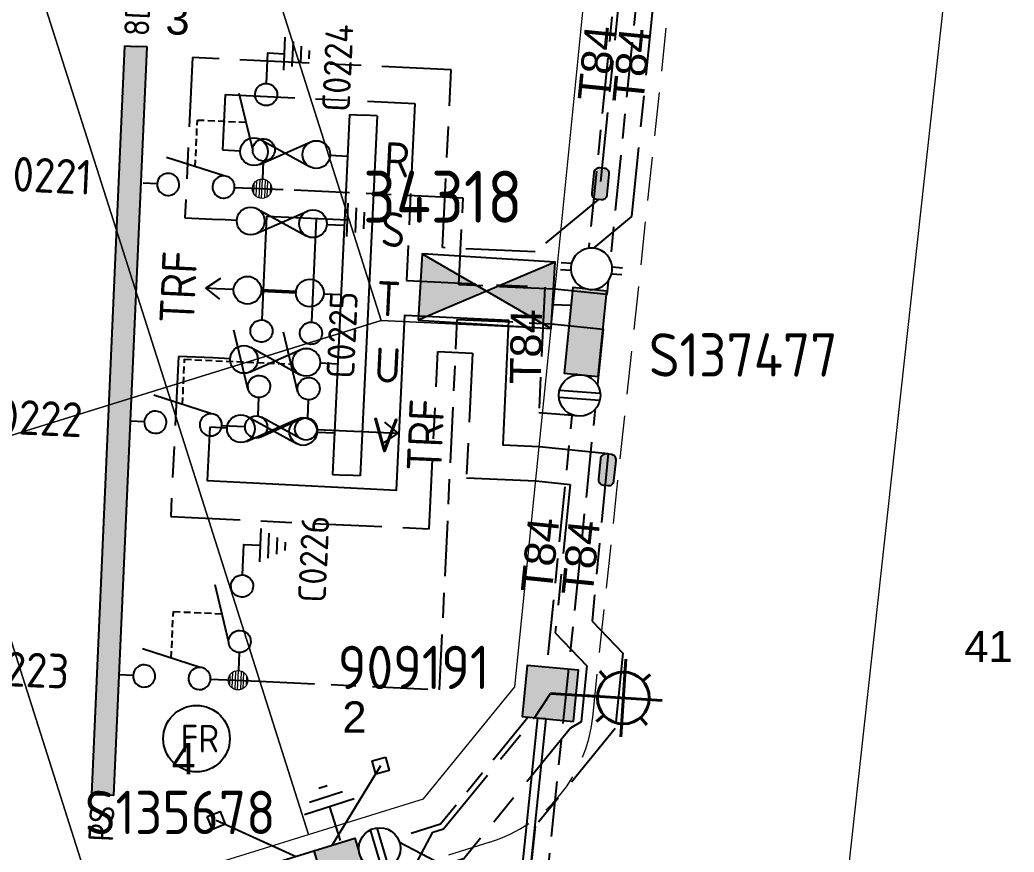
# Model space of a CAD drawing. Header units: metres. Extents: x 305887 to 307188, y 6269913 to 6270847.
# Drawn here: x 306534.3 to 306591.6, y 6270480.8 to 6270528.9 of the extents above; entities that cross this region are included whole.
import ezdxf
from ezdxf.enums import TextEntityAlignment as Align

# ---------------------------------------------------------------- set-up
doc = ezdxf.new("R2010")
doc.units = ezdxf.units.M
for name, pattern in [('A', [0]), ('Cable Exist UG', [8.2, 4, -1.2, 1.8, -1.2]), ('CENTERX2', [4, 2.5, -0.5, 0.5, -0.5]), ('DASHED', [0.75, 0.5, -0.25])]:
    doc.linetypes.add(name, pattern=pattern)
doc.layers.get('0').update_dxf_attribs({"color": 6})
doc.layers.add('Cadastre Land Parcels_SP_EXT', color=9, linetype='Continuous', lineweight=5)
for name, color, linetype in [('Equip_HV_EXT', 7, 'Continuous'), ('Equip_LV_EXT', 7, 'Continuous'), ('Equip_LV_NEW', 2, 'Continuous'), ('Equip_SP_SL_EXT', 7, 'Continuous'), ('Mains_HV_EXT', 7, 'Continuous'), ('Mains_LV_EXT', 7, 'Continuous'), ('Mains_LV_NEW_T84', 2, 'Continuous'), ('Mains_LV_SL_EXT', 7, 'Continuous'), ('Notes_SP_MISC', 7, 'Continuous'), ('Services_SP_EXT', 7, 'Continuous'), ('Sub_LV_EXT', 7, 'Continuous'), ('Sub_SP_EXT', 7, 'Continuous'), ('SupportsUG_SP_LV_EXT', 7, 'Continuous'), ('SupportsUG_SP_LV_NEW', 2, 'Continuous'), ('SupportsUG_SP_LV_SL_EXT', 7, 'Continuous'), ('UG_Details_SP_MISC', 7, 'Continuous')]:
    doc.layers.add(name, color=color, linetype=linetype)
doc.styles.add('ARIAL', font='arial.ttf', dxfattribs={"height": 2})
doc.styles.add('COLUMN_LABEL', font='arial.ttf')
doc.styles.add('iecARIAL', font='arial.ttf', dxfattribs={"height": 2})
doc.styles.add('iecISOCP', font='isocp.shx')
doc.styles.add('ieISOCP', font='isocp.shx')
doc.styles.add('IESYMBOL1', font='isocp.shx')
doc.styles.add('PILLAR_LABEL', font='arial.ttf')
doc.styles.add('POLE_LABEL', font='arial.ttf')
doc.styles.get("Standard").update_dxf_attribs({"font": 'arial.ttf'})
doc.styles.add('SWG_LABEL', font='arial.ttf')
doc.styles.add('SWITCH_LABEL', font='arial.ttf', dxfattribs={"height": 2.5})
doc.linetypes.add('Cable New UG', pattern='A,7,-0.25,["x",Standard,S=2,R=0,X=0.2,Y=-0.8],-2.1', length=9.35)

# ---------------------------------------------------------------- blocks, each defined once
blk = doc.blocks.new('COLUMN_EXT')
blk.add_hatch(color=256).paths.add_polyline_path([(-1.485, 1.485), (-1.485, -1.485), (1.485, -1.485), (1.485, 1.485)])
blk.add_lwpolyline([(-1.485, -1.485), (1.485, -1.485), (1.485, 1.485), (-1.485, 1.485)], close=True)
for tag, height, style, flags, p in [('ASSET_NUM', 2.5, 'COLUMN_LABEL', 8, (2, 2)), ('STRUCTURE_PLANT_NUMBER', 0.2, 'POLE_LABEL', 9, (1.813, 0.031)), ('STREET_CODE', 0.2, 'COLUMN_LABEL', 9, (1.813, -0.2))]:
    blk.add_attdef(tag, text='', height=height, dxfattribs=dict(style=style, flags=flags)).set_placement(p, align=Align.MIDDLE_LEFT)
at = {"flags": 9}
for tag, p in [('OWNED_BY', (1.813, -0.6)), ('COLUMN_TYPE', (1.813, -0.4)), ('STATE', (1.813, -0.8)), ('USAGE', (1.813, -1)), ('LEGEND', (1.813, -1.2)), ('STREETNAME', (1.813, -1.6)), ('SUBURB', (1.813, -1.8)), ('LOCATION', (1.813, -1.4)), ('NOTES', (1.813, -2))]:
    blk.add_attdef(tag, text='', height=0.2, dxfattribs=at).set_placement(p, align=Align.MIDDLE_LEFT)
at = {"flags": 1}
blk.add_attdef('Z', (1.813, -2.351), '', height=0.2, dxfattribs=at)
blk = doc.blocks.new('PILLAR_EXT')
blk.add_hatch(color=256).paths.add_polyline_path([(-2.475, 0.99), (-2.475, -0.99), (2.475, -0.99), (2.475, 0.99)])
blk.add_lwpolyline([(-2.475, -0.99), (2.475, -0.99), (2.475, 0.99), (-2.475, 0.99)], close=True)
at = {"style": 'iecARIAL', "flags": 8}
blk.add_attdef('ASSET_NUM', (1.5, 3.5), '', height=2.5, dxfattribs=at)
for tag, p, flags in [('OWNED_BY', (0, -0.2), 9), ('STATE', (0, -0.4), 9), ('SUPPORT_TYPE', (0, -0.6), 9), ('USAGE', (0, -0.8), 9), ('LEGEND', (0, -1), 9), ('LOCATION', (0, -1.2), 9), ('STREETNAME', (0, -1.8), 9), ('NOTES', (0, -1.4), 9), ('PARENT', (0, -1.6), 9), ('SUBURB', (0, -2), 1)]:
    blk.add_attdef(tag, p, '', height=0.2, dxfattribs=dict(flags=flags))
blk = doc.blocks.new('SL_LANTERN_EXT')
at = {"lineweight": 40}
for p, q in [((0, 1.968), (0, 6.468)), ((-1.459, 5.676), (-1.061, 5.278)), ((1.458, 5.676), (1.06, 5.278)), ((-2.25, 4.218), (2.25, 4.218)), ((-1.459, 2.759), (-1.061, 3.157)), ((1.458, 2.759), (1.06, 3.157)), ((0, 0), (0, 2.721))]:
    blk.add_line(p, q, dxfattribs=at)
blk.add_circle((0, 4.218), 1.5, dxfattribs=at)
at = {"style": 'iecARIAL', "flags": 8}
blk.add_attdef('ASSET_NUM', (1.5, 1.5), '', height=2.5, dxfattribs=at)
for tag, p, height, flags in [('CONSTRUCTED_VOLTAGE', (0.981, -0.653), 0.2, 9), ('CONTROL_TYPE', (0.981, -0.853), 0.2, 9), ('LANTERN_PURPOSE', (0.981, -1.053), 0.2, 9), ('LANTERN_TYPE', (0.981, -1.253), 0.2, 9), ('LNUMBER', (2.181, -3.253), 2.5, 8), ('OPERATING_VOLTAGE', (0.981, -1.653), 0.2, 9), ('ORIENTATION', (0.981, -1.853), 0.2, 9), ('NO_PHASES', (0.981, -1.453), 0.2, 9), ('OWNED_BY', (0.981, -2.053), 0.2, 9), ('STATE', (0.981, -2.253), 0.2, 9), ('USAGE', (0.981, -2.453), 0.2, 9), ('CEXIST', (0.981, -2.653), 0.2, 9), ('CNEW', (0.981, -2.853), 0.2, 9), ('CNUMBER', (0.981, -3.053), 0.2, 9), ('CREMOVE', (0.981, -3.253), 0.2, 9), ('CREPLACE', (0.981, -3.453), 0.2, 9), ('LKINGHEIGHT', (0.981, -3.653), 0.2, 9), ('LBRACKET', (0.981, -3.853), 0.2, 9), ('LBRACKETVOCAB', (0.981, -4.053), 0.2, 9), ('LCATEGORY', (0.981, -4.253), 0.2, 9), ('LCHARGE1', (0.981, -4.453), 0.2, 9), ('LCHARGE1PERCENT', (0.981, -4.653), 0.2, 9), ('LCHARGE2', (0.981, -4.853), 0.2, 9), ('LCHARGE2PERCENT', (0.981, -5.053), 0.2, 9), ('LCHARGE3', (0.981, -5.253), 0.2, 9), ('LCHARGE3PERCENT', (0.981, -5.453), 0.2, 9), ('LEXIST', (0.981, -5.653), 0.2, 9), ('LLAMP', (0.981, -5.853), 0.2, 9), ('LLAMPVOCAB', (0.981, -6.053), 0.2, 9), ('LMAST', (0.981, -6.253), 0.2, 9), ('LMASTVOCAB', (0.981, -6.453), 0.2, 9), ('LNEW', (0.981, -6.653), 0.2, 9), ('LANTNUMBER', (0.981, -6.853), 0.2, 9), ('LOUTREACH', (0.981, -7.253), 0.2, 9), ('LOUTREACHVOCAB', (0.981, -7.453), 0.2, 9), ('LRATECODE', (0.981, -7.653), 0.2, 9), ('LREMOVE', (0.981, -7.853), 0.2, 9), ('LREPLACE', (0.981, -8.053), 0.2, 9), ('LTYPE', (0.981, -8.253), 0.2, 9), ('LTYPEVOCAB', (0.981, -8.453), 0.2, 9), ('LEGEND', (0.981, -8.653), 0.2, 9), ('STREETNAME', (0.981, -9.253), 0.2, 9), ('LOCATION', (0.981, -8.853), 0.2, 9), ('NOTES', (0.981, -9.053), 0.2, 9), ('SUBURB', (0.981, -9.453), 0.2, 1)]:
    blk.add_attdef(tag, p, '', height=height, dxfattribs=dict(flags=flags))
blk = doc.blocks.new('CCP_EXT')
at = {"flags": 9}
for tag, p in [('OWNED_BY', (0, -1)), ('USAGE', (0, -1.2)), ('STATE', (0, -1.8)), ('LEGEND', (0, -1.4)), ('LIFE_SUPPORT', (0, -1.6)), ('NOTES', (0, -2))]:
    blk.add_attdef(tag, text='', height=0.2, dxfattribs=at).set_placement(p, align=Align.MIDDLE_LEFT)
blk.add_wipeout([(0, 0.566), (0.566, 0), (0, -0.566), (-0.566, 0)])
blk.add_lwpolyline([(-0.566, 0), (0, 0.566), (0.566, 0), (0, -0.566), (-0.566, 0)])
at = {"flags": 1}
blk.add_attdef('Z', (0, 0), '', height=0.2, dxfattribs=at)
at = {"flags": 9}
for tag, p in [('CCP_TYPE', (0, 0)), ('OPERATING_VOLTAGE', (0, -0.6)), ('CONSTRUCTED_VOLTAGE', (0, -0.2)), ('NO_PHASES', (0, -0.4)), ('ORIENTATION', (0, -0.8))]:
    blk.add_attdef(tag, text='', height=0.2, dxfattribs=at).set_placement(p, align=Align.MIDDLE_LEFT)
blk = doc.blocks.new('SUB_PADMOUNT_EXT')
for points in [[(0, 0), (-3.84, 1.92), (-3.84, -1.92)], [(0, 0), (3.84, 1.92), (3.84, -1.92)]]:
    blk.add_hatch(color=256).paths.add_polyline_path(points)
for p, q in [((3.84, 1.92), (-3.84, -1.92)), ((-3.84, 1.92), (3.84, -1.92))]:
    blk.add_line(p, q)
blk.add_lwpolyline([(-3.84, -1.92), (3.84, -1.92), (3.84, 1.92), (-3.84, 1.92)], close=True)
for tag, height, flags, p in [('ASSET_NUM', 2.5, 8, (2, 2)), ('STREET_CODE', 0.2, 9, (1.5, 0)), ('OPERATING_VOLTAGE', 0.2, 9, (1.5, -0.6)), ('CONSTRUCTED_VOLTAGE', 0.2, 9, (1.5, -0.2)), ('NO_PHASES', 0.2, 9, (1.5, -0.4)), ('ORIENTATION', 0.2, 9, (1.5, -0.8)), ('OWNED_BY', 0.2, 9, (1.5, -1)), ('OPERATED_BY', 0.2, 9, (1.5, -1.2)), ('SECONDARY_VOLTAGE', 0.2, 9, (1.5, -1.6)), ('STATE', 0.2, 9, (1.5, -1.8)), ('MAINTAINED_BY', 0.2, 9, (1.5, -1.4)), ('SUBSTATION_TYPE', 0.2, 9, (1.5, -2.2)), ('PARENT', 0.2, 9, (1.5, -2)), ('USAGE', 0.2, 9, (1.5, -2.4)), ('LEGEND', 0.2, 9, (1.5, -2.6)), ('LOCATION', 0.2, 9, (1.5, -2.8)), ('STREETNAME', 0.2, 9, (1.5, -3)), ('SUBURB', 0.2, 9, (1.5, -3.2)), ('NOTES', 0.2, 9, (1.5, -3.4)), ('Z', 0.2, 1, (1.5, -3.6))]:
    blk.add_attdef(tag, text='', height=height, dxfattribs=dict(flags=flags)).set_placement(p, align=Align.MIDDLE_LEFT)
blk = doc.blocks.new('SPILLAR_REPLACE_NEW')
for tag, flags, p in [('OWNED_BY', 9, (1.5, -1.6)), ('OPERATED_BY', 9, (1.5, -1.8)), ('NOTES', 9, (1.5, -1.4)), ('STATE', 9, (1.5, -2.2)), ('MAINTAINED_BY', 9, (1.5, -2)), ('TYPE', 9, (1.5, -2.4)), ('Z', 1, (1.5, -2.8)), ('LABEL_ALIGNMENT', 9, (1.5, -2.6))]:
    blk.add_attdef(tag, text='', height=0.2, dxfattribs=dict(flags=flags)).set_placement(p, align=Align.MIDDLE_LEFT)
blk.add_wipeout([(-2.475, 0.99), (2.475, 0.99), (2.475, -0.99), (-2.475, -0.99)])
blk.add_hatch(color=256).paths.add_polyline_path([(0, -0.99), (2.475, -0.99), (2.475, 0.99), (0, 0.99)])
blk.add_line((0, 0.99), (0, -0.99))
at = {"lineweight": -3}
blk.add_lwpolyline([(-2.475, 0.99), (2.475, 0.99), (2.475, -0.99), (-2.475, -0.99)], close=True, dxfattribs=at)
at = {"style": 'PILLAR_LABEL', "flags": 8}
blk.add_attdef('ASSET_NUM', text='', height=2.5, dxfattribs=at).set_placement((2, 2), align=Align.MIDDLE_LEFT)
at = {"flags": 9}
for tag, p in [('USAGE', (1.5, 0)), ('ORIENTATION', (1.5, -0.2)), ('LEGEND', (1.5, -0.4)), ('PARENT', (1.5, -0.6)), ('SUBURB', (1.5, -0.8)), ('STREETNAME', (1.5, -1)), ('LOCATION', (1.5, -1.2))]:
    blk.add_attdef(tag, text='', height=0.2, dxfattribs=at).set_placement(p, align=Align.MIDDLE_LEFT)
blk = doc.blocks.new('*U49')
for tag, flags, p in [('ACTUAL_STATUS', 9, (1.5, 0)), ('OPERATING_VOLTAGE', 9, (1.5, -0.6)), ('ORIENTATION', 9, (1.5, -0.8)), ('CONSTRUCTED_VOLTAGE', 9, (1.5, -0.2)), ('NO_PHASES', 9, (1.5, -0.4)), ('STATE', 9, (1.5, -1)), ('SWITCH_TYPE', 9, (1.5, -1.2)), ('USAGE', 9, (1.5, -1.4)), ('OWNED_BY', 9, (1.5, -1.8)), ('OPERATED_BY', 9, (1.5, -2)), ('NOTES', 9, (1.5, -1.6)), ('MAINTAINED_BY', 9, (1.5, -2.2)), ('TYPE', 9, (1.5, -2.6)), ('Z', 1, (1.5, -2.8)), ('NUMBER_OF_PHASES', 9, (1.5, -2.4))]:
    blk.add_attdef(tag, text='', height=0.2, dxfattribs=dict(flags=flags)).set_placement(p, align=Align.MIDDLE_LEFT)
blk.add_wipeout([(-1.056, 6.457), (-1.18, 6.316), (-1.286, 6.161), (-1.371, 5.994), (-1.435, 5.817), (-1.476, 5.634), (-1.493, 5.447), (-1.487, 5.26), (-1.458, 5.074), (-1.406, 4.894), (-1.331, 4.722), (-1.236, 4.561), (-1.121, 4.412), (-0.988, 4.28), (-0.84, 4.165), (-0.679, 4.069), (-0.506, 3.994), (-0.326, 3.942), (-0.141, 3.913), (0.047, 3.907), (0.233, 3.924), (0.416, 3.965), (0.593, 4.029), (0.76, 4.114), (0.915, 4.219), (1.056, 4.343), (1.18, 4.484), (1.286, 4.639), (1.371, 4.806), (1.435, 4.983), (1.476, 5.166), (1.493, 5.353), (1.487, 5.54), (1.458, 5.726), (1.406, 5.906), (1.331, 6.078), (1.236, 6.239), (1.121, 6.388), (0.988, 6.52), (0.84, 6.635), (0.679, 6.731), (0.506, 6.806), (0.326, 6.858), (0.141, 6.887), (-0.047, 6.893), (-0.233, 6.876), (-0.416, 6.835), (-0.593, 6.771), (-0.76, 6.686), (-0.915, 6.581)])
for p, q in [((-0.25, 3.921), (-0.25, 6.879)), ((0.25, 3.921), (0.25, 6.879))]:
    blk.add_line(p, q)
blk.add_circle((0, 5.4), 1.5)
blk = doc.blocks.new('LV_UG_DFUSE_CLOSED_EXT')
for points in [[(5.04, 0.726), (2.156, -0.717)], [(5.049, -0.707), (2.156, 0.717)], [(1, 0), (0, 0)], [(6.2, 0.013), (7.2, 0.013)]]:
    blk.add_lwpolyline(points)
for centre in [(1.8, 0), (5.4, 0.011)]:
    blk.add_circle(centre, 0.8)
at = {"flags": 9}
for tag, p in [('ACTUAL_STATUS', (0, 0)), ('OPERATING_VOLTAGE', (0, -0.6)), ('CONSTRUCTED_VOLTAGE', (0, -0.2)), ('NO_PHASES', (0, -0.4)), ('ORIENTATION', (0, -0.8)), ('STATE', (0, -1)), ('SWITCH_TYPE', (0, -1.2)), ('USAGE', (0, -1.4)), ('NOTES', (0, -1.6))]:
    blk.add_attdef(tag, text='', height=0.2, dxfattribs=at).set_placement(p, align=Align.MIDDLE_LEFT)
at = {"flags": 1}
blk.add_attdef('Z', (0, 0), '', height=0.2, dxfattribs=at)
blk = doc.blocks.new('TX_LINK_EXT')
h = blk.add_hatch(color=256)
edge = h.paths.add_edge_path()
edge.add_line((2.598, 0.05), (4.601, 0.05))
edge.add_arc((5.4, 0.011), 0.8, 177.23529, 184.40267)
edge.add_line((4.602, -0.05), (2.598, -0.05))
edge.add_arc((1.8, 0), 0.8, 356.41668, 363.58332)
for points in [[(1, 0), (0, 0)], [(2.598, 0.05), (4.601, 0.05)], [(6.2, 0.013), (7.2, 0.013)], [(2.598, -0.05), (4.602, -0.05)]]:
    blk.add_lwpolyline(points)
for centre in [(1.8, 0), (5.4, 0.011)]:
    blk.add_circle(centre, 0.8)
for centre, start, end in [((1.8, 0), 356.41668, 3.58332), ((5.4, 0.011), 177.23529, 184.40267)]:
    blk.add_arc(centre, 0.8, start, end)
at = {"layer": 'Sub_LV_EXT'}
blk.add_line((7.2, 0.013), (7.798, 0.013), dxfattribs=at)
blk.add_lwpolyline([(6.998, -0.587), (7.798, 0.013), (6.998, 0.613)], dxfattribs=at)
at = {"flags": 1}
blk.add_attdef('Z', (0, 0), '', height=0.2, dxfattribs=at)
at = {"layer": 'Sub_LV_EXT', "color": 7, "style": 'IESYMBOL1'}
blk.add_text('TRF', height=2, rotation=270, dxfattribs=at).set_placement((9.39, 0.024), align=Align.MIDDLE_CENTER)
at = {"layer": 'Sub_LV_EXT', "flags": 1}
for tag, p in [('USAGE', (2.14, -1.142)), ('ORIENTATION', (2.14, -1.527)), ('NOTES', (2.14, -3.066))]:
    blk.add_attdef(tag, p, '', height=0.2, dxfattribs=at)
blk = doc.blocks.new('*U48')
at = {"layer": 'Sub_LV_EXT'}
for p, q in [((-1.6, 0), (-1.6, 20.8)), ((-1.6, 20.8), (-0.8, 20.8)), ((0, 20.8), (-0.8, 20.8)), ((0, 0), (0, 20.8)), ((-1.6, 0), (-0.8, 0)), ((0, 0), (-0.8, 0))]:
    blk.add_line(p, q, dxfattribs=at)
blk = doc.blocks.new('LV_UG_LINKS_OPEN_EXT')
for p, q in [((-0.249, 1.473), (-0.249, 2.22)), ((0.249, 1.473), (0.249, 2.22)), ((-0.249, -1.473), (-0.249, -2.22)), ((0.249, -1.473), (0.249, -2.22))]:
    blk.add_line(p, q)
at = {"flags": 9}
for tag, p in [('ACTUAL_STATUS', (0, 0)), ('OPERATING_VOLTAGE', (0, -0.6)), ('ORIENTATION', (0, -0.8)), ('CONSTRUCTED_VOLTAGE', (0, -0.2)), ('NO_PHASES', (0, -0.4)), ('STATE', (0, -1)), ('SWITCH_TYPE', (0, -1.2)), ('USAGE', (0, -1.4)), ('NOTES', (0, -1.6))]:
    blk.add_attdef(tag, text='', height=0.2, dxfattribs=at).set_placement(p, align=Align.MIDDLE_LEFT)
at = {"flags": 1}
blk.add_attdef('Z', (0, 0), '', height=0.2, dxfattribs=at)
blk.add_wipeout([(-0.249, 1.473), (-0.432, 1.43), (-0.608, 1.365), (-0.774, 1.278), (-0.928, 1.171), (-1.067, 1.045), (-1.19, 0.903), (-1.294, 0.747), (-1.377, 0.579), (-1.439, 0.402), (-1.478, 0.218), (-1.494, 0.031), (-1.486, -0.156), (-1.455, -0.341), (-1.4, -0.521), (-1.324, -0.692), (-1.227, -0.853), (-1.11, -1), (-0.976, -1.131), (-0.827, -1.244), (-0.664, -1.338), (-0.491, -1.411), (-0.311, -1.461), (-0.125, -1.489), (0.062, -1.493), (0.249, -1.473), (0.432, -1.43), (0.608, -1.365), (0.774, -1.278), (0.928, -1.171), (1.067, -1.045), (1.19, -0.903), (1.294, -0.747), (1.377, -0.579), (1.439, -0.402), (1.478, -0.218), (1.494, -0.031), (1.486, 0.156), (1.455, 0.341), (1.4, 0.521), (1.324, 0.692), (1.227, 0.853), (1.11, 1), (0.976, 1.131), (0.827, 1.244), (0.664, 1.338), (0.491, 1.411), (0.311, 1.461), (0.125, 1.489), (-0.062, 1.493)])
blk.add_lwpolyline([(0, -1.494, 1), (0, 1.494, 1)], format="xyb", close=True)
blk = doc.blocks.new('LV_UG_LINKS_CLOSED_EXT')
blk.add_wipeout([(-1.056, 1.057), (-1.18, 0.916), (-1.286, 0.761), (-1.371, 0.594), (-1.435, 0.417), (-1.476, 0.234), (-1.493, 0.047), (-1.487, -0.14), (-1.458, -0.326), (-1.406, -0.506), (-1.331, -0.678), (-1.236, -0.839), (-1.121, -0.988), (-0.988, -1.12), (-0.84, -1.235), (-0.679, -1.331), (-0.506, -1.406), (-0.326, -1.458), (-0.141, -1.487), (0.047, -1.493), (0.233, -1.476), (0.416, -1.435), (0.593, -1.371), (0.76, -1.286), (0.915, -1.181), (1.056, -1.057), (1.18, -0.916), (1.286, -0.761), (1.371, -0.594), (1.435, -0.417), (1.476, -0.234), (1.493, -0.047), (1.487, 0.14), (1.458, 0.326), (1.406, 0.506), (1.331, 0.678), (1.236, 0.839), (1.121, 0.988), (0.988, 1.12), (0.84, 1.235), (0.679, 1.331), (0.506, 1.406), (0.326, 1.458), (0.141, 1.487), (-0.047, 1.493), (-0.233, 1.476), (-0.416, 1.435), (-0.593, 1.371), (-0.76, 1.286), (-0.915, 1.181)])
for p, q in [((-0.25, -1.479), (-0.25, 1.479)), ((0.25, -1.479), (0.25, 1.479))]:
    blk.add_line(p, q)
blk.add_circle((0, 0), 1.5)
at = {"flags": 9}
for tag, p in [('ACTUAL_STATUS', (0, 0)), ('OPERATING_VOLTAGE', (0, -0.6)), ('ORIENTATION', (0, -0.8)), ('CONSTRUCTED_VOLTAGE', (0, -0.2)), ('NO_PHASES', (0, -0.4)), ('STATE', (0, -1)), ('SWITCH_TYPE', (0, -1.2)), ('USAGE', (0, -1.4)), ('NOTES', (0, -1.6))]:
    blk.add_attdef(tag, text='', height=0.2, dxfattribs=at).set_placement(p, align=Align.MIDDLE_LEFT)
at = {"flags": 1}
blk.add_attdef('Z', (0, 0), '', height=0.2, dxfattribs=at)
blk = doc.blocks.new('LV_STJ_NEW')
blk.add_hatch(color=256).paths.add_polyline_path([(0.906, 0.131, 0.414214), (0.586, 0.451), (-0.586, 0.451, 0.414214), (-0.906, 0.131), (-0.906, -0.131, 0.414214), (-0.586, -0.451), (0.586, -0.451, 0.414214), (0.906, -0.131)])
blk.add_lwpolyline([(-0.906, 0.131), (-0.906, -0.131, 0.414214), (-0.586, -0.451), (0.586, -0.451, 0.414214), (0.906, -0.131), (0.906, 0.131, 0.414214), (0.586, 0.451), (-0.586, 0.451, 0.414214)], format="xyb", close=True)
for tag, flags, p in [('ORIENTATION', 9, (1.5, 0)), ('USAGE', 9, (1.5, -0.2)), ('LEGEND', 9, (1.5, -0.4)), ('NOTES', 9, (1.5, -0.6)), ('STATE', 9, (1.5, -0.8)), ('OWNED_BY', 9, (1.5, -1)), ('OPERATED_BY', 9, (1.5, -1.2)), ('OPERATING_VOLTAGE', 9, (1.5, -1.6)), ('CONSTRUCTED_VOLTAGE', 9, (1.5, -1.8)), ('MAINTAINED_BY', 9, (1.5, -1.4)), ('TYPE', 9, (1.5, -2.2)), ('NUMBER_OF_PHASES', 9, (1.5, -2)), ('Z', 1, (1.5, -2.4))]:
    blk.add_attdef(tag, text='', height=0.2, dxfattribs=dict(flags=flags)).set_placement(p, align=Align.MIDDLE_LEFT)
blk = doc.blocks.new('SWG_SIE_TRF_NOES_NEW')
for p, q in [((7.008, 0.801), (2.793, 1.949)), ((14.679, 0), (20.536, -0.004))]:
    blk.add_line(p, q)
at = {"linetype": 'DASHED'}
blk.add_lwpolyline([(4.901, 1.375), (4.901, 4.638), (12.609, 4.638)], dxfattribs=at)
for points in [[(2.998, -0.79, 1), (3.002, 0.81, 1)], [(6.998, -0.798, 1), (7.002, 0.801, 1)]]:
    blk.add_lwpolyline(points, format="xyb", close=True)
for points in [[(19.536, -0.753), (20.536, -0.004), (19.536, 0.747)], [(2.2, 0.011), (1.2, 0.011)], [(7.8, 0), (9.453, 0)]]:
    blk.add_lwpolyline(points)
at = {"flags": 1}
blk.add_attdef('Z', (0, 0), '', height=0.2, dxfattribs=at)
at = {"style": 'SWITCH_LABEL', "flags": 9}
blk.add_attdef('STREET_CODE', text='', height=0.2, dxfattribs=at).set_placement((0, -0.2), align=Align.MIDDLE_LEFT)
at = {"flags": 9}
for tag, p in [('ORIENTATION', (0, -0.4)), ('USAGE', (0, -0.8)), ('PARENT', (0, -0.6)), ('SUBURB', (0, -1)), ('STREETNAME', (0, -1.2)), ('LOCATION', (0, -1.4)), ('OPERATED_BY', (-0.002, -2.108)), ('OWNED_BY', (0.004, -1.886)), ('NOTES', (0, -1.6)), ('MAINTAINED_BY', (-0.003, -2.315))]:
    blk.add_attdef(tag, text='', height=0.2, dxfattribs=at).set_placement(p, align=Align.MIDDLE_LEFT)
blk = doc.blocks.new('SWG_FUSE_NEW')
for points in [[(1.151, 0.718), (4.044, -0.706)], [(1.16, -0.715), (4.044, 0.727)]]:
    blk.add_lwpolyline(points)
for centre in [(0.8, -0.001), (4.4, 0.01)]:
    blk.add_circle(centre, 0.8)
blk = doc.blocks.new('SWG_SIE_TRF_NEW')
at = {"linetype": 'CENTERX2'}
blk.add_blockref('SWG_SIE_TRF_NOES_NEW', (0, 0), dxfattribs=at)
at = {"linetype": 'CENTERX2', "rotation": 180}
blk.add_blockref('SWG_FUSE_NEW', (14.679, 0), dxfattribs=at)
at = {"style": 'IESYMBOL1'}
blk.add_text('TRF', height=2.5, rotation=89.98256, dxfattribs=at).set_placement((22.515, -0.055), align=Align.MIDDLE_CENTER)
blk = doc.blocks.new('FAULT_INDIC_SE')
blk.add_circle((0, 0), 2.4)
at = {"insert": (-1.152, 1.002), "char_height": 2, "width": 2.70423, "attachment_point": 1, "style": 'iecISOCP'}
blk.add_mtext('FR', dxfattribs=at)
blk = doc.blocks.new('SWG_SIE_SU_NEW')
blk.add_line((5.808, 0.79), (1.594, 1.938))
at = {"linetype": 'A', "lineweight": 0}
for p, q in [((7.981, 0.347), (7.98, -0.368)), ((8.18, -0.584), (8.181, 0.562)), ((8.381, 0.659), (8.379, -0.682)), ((8.579, -0.712), (8.581, 0.688)), ((8.781, 0.659), (8.779, -0.683)), ((8.98, -0.588), (8.981, 0.564)), ((9.181, 0.351), (9.18, -0.376))]:
    blk.add_line(p, q, dxfattribs=at)
at = {"linetype": 'DASHED'}
blk.add_lwpolyline([(3.701, 1.364), (3.701, 4.733), (7.222, 4.733)], dxfattribs=at)
for points in [[(1.798, -0.802, 1), (1.802, 0.798, 1)], [(5.798, -0.81, 1), (5.802, 0.79, 1)]]:
    blk.add_lwpolyline(points, format="xyb", close=True)
for points in [[(1, 0), (0, 0)], [(6.6, -0.012), (10.1, -0.012)]]:
    blk.add_lwpolyline(points)
at = {"linetype": 'A', "lineweight": 0}
blk.add_circle((8.582, -0.012), 0.7, dxfattribs=at)
at = {"style": 'SWG_LABEL', "flags": 8}
blk.add_attdef('ASSET_NUM', text='', height=2.5, rotation=179.95437, dxfattribs=at).set_placement((-2.4, 0.012), align=Align.MIDDLE_LEFT)
at = {"flags": 1}
blk.add_attdef('Z', (0, 0), '', height=0.2, dxfattribs=at)
at = {"style": 'SWITCH_LABEL', "flags": 9}
blk.add_attdef('STREET_CODE', text='', height=0.2, dxfattribs=at).set_placement((0, 0), align=Align.MIDDLE_LEFT)
at = {"flags": 9}
for tag, p in [('ORIENTATION', (0, -0.2)), ('SUBURB', (0, -0.8)), ('USAGE', (0, -0.6)), ('PARENT', (0, -0.4)), ('STREETNAME', (0, -1)), ('LOCATION', (0, -1.2)), ('NOTES', (0, -1.4)), ('OPERATED_BY', (-0.013, -1.84)), ('OWNED_BY', (-0.007, -1.617)), ('MAINTAINED_BY', (-0.015, -2.047))]:
    blk.add_attdef(tag, text='', height=0.2, dxfattribs=at).set_placement(p, align=Align.MIDDLE_LEFT)
blk = doc.blocks.new('SWG_SIE_TRS_ES_1_NEW')
for p, q in [((-6.103, 4.327), (-1.804, 5.547)), ((-6.103, 0.747), (-1.804, 1.966)), ((5.301, -2.29), (7.701, -2.285)), ((5.603, -2.89), (7.403, -2.886)), ((5.904, -3.489), (7.104, -3.486)), ((6.205, -4.088), (6.805, -4.087))]:
    blk.add_line(p, q)
for points in [[(-5.789, 2.759, -1), (-5.793, 4.359, -1)], [(-1.789, 2.767, -1), (-1.793, 4.367, -1)], [(-5.789, -0.821, -1), (-5.793, 0.779, -1)], [(-1.789, -0.813, -1), (-1.793, 0.787, -1)]]:
    blk.add_lwpolyline(points, format="xyb", close=True)
for points in [[(-6.591, 3.558), (-7.891, 3.558)], [(6.501, 3.569), (-0.991, 3.569)], [(6.501, 3.569), (6.501, -2.288)], [(-6.591, -0.023), (-7.891, -0.023)], [(6.501, -0.012), (-0.991, -0.012)]]:
    blk.add_lwpolyline(points)
at = {"flags": 1}
blk.add_attdef('Z', (0, 0), '', height=0.2, dxfattribs=at)
at = {"style": 'SWITCH_LABEL', "flags": 9}
blk.add_attdef('STREET_CODE', text='', height=0.2, dxfattribs=at).set_placement((0, -0.2), align=Align.MIDDLE_LEFT)
at = {"flags": 9}
for tag, p in [('ORIENTATION', (0, -0.4)), ('USAGE', (0, -0.8)), ('PARENT', (0, -0.6)), ('SUBURB', (0, -1)), ('STREETNAME', (0, -1.2)), ('LOCATION', (0, -1.4)), ('OPERATED_BY', (0.005, -2.026)), ('NOTES', (0, -1.6)), ('OWNED_BY', (0.012, -1.804)), ('MAINTAINED_BY', (0.004, -2.233))]:
    blk.add_attdef(tag, text='', height=0.2, dxfattribs=at).set_placement(p, align=Align.MIDDLE_LEFT)
at = {"style": 'SWG_LABEL', "flags": 8}
blk.add_attdef('ASSET_NUM', text='', height=2.5, dxfattribs=at).set_placement((-1.812, -2.264), align=Align.MIDDLE_CENTER)
blk = doc.blocks.new('SWG_SIE_ES_NEW')
for p, q in [((-5.793, 0.779), (-1.793, 1.926)), ((0.012, -1.212), (2.412, -1.207)), ((0.313, -1.811), (2.113, -1.807)), ((0.614, -2.41), (1.814, -2.408)), ((0.915, -3.01), (1.515, -3.008))]:
    blk.add_line(p, q)
for points in [[(-5.789, -0.821, -1), (-5.793, 0.779, -1)], [(-1.789, -0.813, -1), (-1.793, 0.787, -1)]]:
    blk.add_lwpolyline(points, format="xyb", close=True)
for points in [[(-6.591, -0.023), (-7.891, -0.023)], [(-0.991, -0.012), (1.212, -0.012), (1.212, -1.209)]]:
    blk.add_lwpolyline(points)
at = {"flags": 1}
blk.add_attdef('Z', (0, 0), '', height=0.2, dxfattribs=at)
at = {"style": 'SWITCH_LABEL', "flags": 9}
blk.add_attdef('STREET_CODE', text='', height=0.2, dxfattribs=at).set_placement((0, -0.2), align=Align.MIDDLE_LEFT)
at = {"flags": 9}
for tag, p in [('ORIENTATION', (0, -0.4)), ('USAGE', (0, -0.8)), ('PARENT', (0, -0.6)), ('SUBURB', (0, -1)), ('STREETNAME', (0, -1.2)), ('LOCATION', (0, -1.4)), ('OPERATED_BY', (-0.003, -2.005)), ('OWNED_BY', (0.004, -1.783)), ('MAINTAINED_BY', (-0.004, -2.212)), ('NOTES', (0, -1.6))]:
    blk.add_attdef(tag, text='', height=0.2, dxfattribs=at).set_placement(p, align=Align.MIDDLE_LEFT)
at = {"style": 'ARIAL', "flags": 8}
blk.add_attdef('ASSET_NUM', text='', height=2, dxfattribs=at).set_placement((14.296, -5.086), align=Align.MIDDLE_RIGHT)
blk = doc.blocks.new('*U56')
for p, q in [((-1.6, 0), (-1.6, 54.053)), ((-1.6, 54.053), (-0.8, 54.053)), ((0, 54.053), (-0.8, 54.053)), ((0, 0), (0, 54.053)), ((-1.6, 0), (-0.8, 0)), ((0, 0), (-0.8, 0))]:
    blk.add_line(p, q)
at = {"style": 'ARIAL'}
blk.add_attdef('SWG_TYPE', text='', height=1.8, rotation=90, dxfattribs=at).set_placement((-0.8, 54.798), align=Align.MIDDLE_LEFT)
blk.add_attdef('SUB_TYPE', text='', height=1.8, rotation=90, dxfattribs=at).set_placement((-0.8, -0.757), align=Align.MIDDLE_RIGHT)
blk = doc.blocks.new('Earth')
for p, q in [((0, -2.044), (0, 0)), ((-1.5, -2.044), (1.5, -2.044)), ((-1, -2.644), (1, -2.644)), ((-0.25, -3.244), (0.25, -3.244))]:
    blk.add_line(p, q)
blk = doc.blocks.new('LV_STJ_EXT')
h = blk.add_hatch(color=256)
edge = h.paths.add_edge_path()
edge.add_ellipse((-0.586, 0.131), major_axis=(0.226, 0.226), ratio=1, start_angle=44.99996, end_angle=135)
edge.add_line((-0.906, 0.131), (-0.906, -0.131))
edge.add_ellipse((-0.586, -0.131), major_axis=(0.226, 0.226), ratio=1, start_angle=134.99996, end_angle=225)
edge.add_line((-0.586, -0.451), (0.586, -0.451))
edge.add_ellipse((0.586, -0.131), major_axis=(-0.226, 0.226), ratio=1, start_angle=134.99996, end_angle=225)
edge.add_line((0.906, -0.131), (0.906, 0.131))
edge.add_ellipse((0.586, 0.131), major_axis=(-0.226, 0.226), ratio=1, start_angle=224.99996, end_angle=315)
edge.add_line((0.586, 0.451), (-0.586, 0.451))
blk.add_lwpolyline([(-0.906, 0.131), (-0.906, -0.131, 0.414214), (-0.586, -0.451), (0.586, -0.451, 0.414214), (0.906, -0.131), (0.906, 0.131, 0.414214), (0.586, 0.451), (-0.586, 0.451, 0.414214)], format="xyb", close=True)
at = {"flags": 1}
blk.add_attdef('Z', (0, 0), '', height=0.2, dxfattribs=at)
at = {"flags": 9}
for tag, p in [('ORIENTATION', (0, 0)), ('USAGE', (0, -0.2)), ('LEGEND', (0, -0.4)), ('NOTES', (0, -0.6))]:
    blk.add_attdef(tag, text='', height=0.2, dxfattribs=at).set_placement(p, align=Align.MIDDLE_LEFT)

msp = doc.modelspace()

# ---------------------------------------------------------------- linework, layer by layer
at = {"layer": 'Cadastre Land Parcels_SP_EXT', "linetype": 'Continuous'}
for points in [[(306818.77, 6270544.043), (306784.359, 6270589.9), (306587.959, 6270533.543), (306577.47, 6270438.11), (306840.979, 6270514.402), (306818.77, 6270544.043)], [(306567.709, 6270538.971), (306563.419, 6270542.456), (306546.905, 6270537.324), (306555.107, 6270511.519), (306564.903, 6270511.053), (306567.709, 6270538.971)], [(306555.107, 6270511.519), (306546.905, 6270537.324), (306534.509, 6270533.472), (306542.71, 6270507.667), (306555.107, 6270511.519)], [(306542.71, 6270507.667), (306534.509, 6270533.472), (306522.112, 6270529.62), (306530.314, 6270503.818), (306542.71, 6270507.667)], [(306557.535, 6270483.918), (306562.824, 6270490.378), (306564.903, 6270511.053), (306555.107, 6270511.519), (306542.71, 6270507.667), (306550.917, 6270481.862), (306557.535, 6270483.918)], [(306550.917, 6270481.862), (306542.71, 6270507.667), (306530.314, 6270503.818), (306538.521, 6270478.01), (306550.917, 6270481.862)], [(306538.521, 6270478.01), (306530.314, 6270503.818), (306517.917, 6270499.966), (306526.125, 6270474.157), (306538.521, 6270478.01)]]:
    msp.add_lwpolyline(points, close=True, dxfattribs=at)
at = {"layer": 'Mains_HV_EXT', "linetype": 'Cable Exist UG', "ltscale": 0.8}
msp.add_lwpolyline([(306572.222, 6270553.695), (306572.222, 6270553.695), (306568.116, 6270513.019), (306565.131, 6270513.32), (306559.589, 6270513.583), (306559.827, 6270518.577), (306549.442, 6270519.071)], dxfattribs=at)
at = {"layer": 'Mains_LV_EXT', "linetype": 'Cable Exist UG'}
for points in [[(306538.57, 6270536.831), (306539.963, 6270539.356), (306539.963, 6270539.356), (306563.987, 6270546.811), (306563.987, 6270546.811), (306565.583, 6270543.257), (306569.807, 6270539.844), (306567.665, 6270518.531)], [(306568.195, 6270503.848), (306568.195, 6270503.848), (306568.195, 6270503.848), (306567.273, 6270494.168), (306567.273, 6270494.168), (306569.05, 6270492.321), (306568.613, 6270487.977), (306568.613, 6270487.977), (306563.985, 6270482.324), (306561.893, 6270462.023), (306561.893, 6270462.023)]]:
    msp.add_lwpolyline(points, dxfattribs=at)
at = {"layer": 'Mains_LV_NEW_T84', "color": 2, "linetype": 'Cable New UG', "ltscale": 0.8, "flags": 128}
msp.add_lwpolyline([(306545.208, 6270505.361), (306545.062, 6270502.277), (306555.984, 6270501.733), (306556.462, 6270511.831), (306562.455, 6270511.548), (306562.455, 6270511.548), (306562.455, 6270511.548), (306562.115, 6270504.348), (306564.219, 6270504.248), (306568.195, 6270503.848)], dxfattribs=at)
at = {"layer": 'UG_Details_SP_MISC', "color": 8, "linetype": 'DASHED', "lineweight": 0, "ltscale": 5}
for p, q in [((306567.307, 6270488.624), (306572.669, 6270538.813)), ((306561.368, 6270481.407), (306421.586, 6270438.149))]:
    msp.add_line(p, q, dxfattribs=at)
at = {"layer": 'UG_Details_SP_MISC', "color": 7, "linetype": 'Cable Exist UG', "ltscale": 0.8}
msp.add_line((306566.003, 6270512.377), (306565.041, 6270512.423), dxfattribs=at)
at = {"layer": 'UG_Details_SP_MISC'}
for p, q in [((306564.124, 6270488.58), (306561.462, 6270463.072)), ((306564.124, 6270488.58), (306564.362, 6270488.555)), ((306564.601, 6270488.53), (306561.939, 6270463.022)), ((306564.601, 6270488.53), (306564.362, 6270488.555))]:
    msp.add_line(p, q, dxfattribs=at)
at = {"layer": 'UG_Details_SP_MISC', "color": 7, "linetype": 'Cable Exist UG', "ltscale": 0.8, "flags": 128}
for points in [[(306569.492, 6270539.713), (306566.845, 6270513.379)], [(306566.35, 6270508.454), (306564.647, 6270491.511)]]:
    msp.add_lwpolyline(points, dxfattribs=at)
at = {"layer": 'UG_Details_SP_MISC', "color": 8, "linetype": 'DASHED', "lineweight": 0, "ltscale": 5}
msp.add_arc((306558.855, 6270489.527), 8.5, 287.19541, 353.90231, dxfattribs=at)

# ---------------------------------------------------------------- block references
at = {"layer": 'Equip_HV_EXT', "linetype": 'CENTERX2'}
ref = msp.add_blockref('SWG_SIE_ES_NEW', (306548.515, 6270525.992), dxfattribs=dict(at, xscale=0.8, yscale=0.8, zscale=0.8, rotation=87.45656172445086))
ref.add_attrib('ASSET_NUM', 'C0224', dxfattribs={"layer": '0', "height": 1.6, "rotation": 87.45656, "style": 'iecISOCP'}).set_placement((306552.705, 6270528.628), align=Align.MIDDLE_RIGHT)
ref = msp.add_blockref('SWG_SIE_SU_NEW', (306541.37, 6270519.439), dxfattribs=dict(at, xscale=0.8, yscale=0.8, zscale=0.8, rotation=357.4565617244509))
ref.add_attrib('ASSET_NUM', 'C0221', dxfattribs={"layer": '0', "height": 2, "rotation": 177.41094, "style": 'iecISOCP', "text_generation_flag": 6}).set_placement((306532.552, 6270520.04), align=Align.MIDDLE_LEFT)
ref = msp.add_blockref('SWG_SIE_TRS_ES_1_NEW', (306551.106, 6270512.215), dxfattribs=dict(at, xscale=0.8, yscale=0.8, zscale=0.8, rotation=87.45656172445086))
ref.add_attrib('ASSET_NUM', 'C0225', dxfattribs={"layer": '0', "height": 1.6, "rotation": 87.45656, "style": 'iecISOCP'}).set_placement((306552.851, 6270510.686), align=Align.MIDDLE_CENTER)
ref = msp.add_blockref('SWG_SIE_TRF_NEW', (306539.675, 6270505.746), dxfattribs=dict(at, xscale=0.8, yscale=0.8, zscale=0.8, rotation=357.4565617244509))
ref.add_attrib('ASSET_NUM', 'C0222', dxfattribs={"layer": '0', "height": 2, "rotation": 177.41094, "style": 'iecISOCP', "text_generation_flag": 6}).set_placement((306531.674, 6270506.058), align=Align.MIDDLE_LEFT)
ref = msp.add_blockref('SWG_SIE_ES_NEW', (306547.128, 6270497.625), dxfattribs=dict(at, xscale=0.8, yscale=0.8, zscale=0.8, rotation=87.45656172445086))
ref.add_attrib('ASSET_NUM', 'C0226', dxfattribs={"layer": '0', "height": 1.6, "rotation": 87.45656, "style": 'iecISOCP'}).set_placement((306551.318, 6270500.261), align=Align.MIDDLE_RIGHT)
ref = msp.add_blockref('SWG_SIE_SU_NEW', (306539.984, 6270491.072), dxfattribs=dict(at, xscale=0.8, yscale=0.8, zscale=0.8, rotation=357.4565617244509))
ref.add_attrib('ASSET_NUM', 'C0223', dxfattribs={"layer": '0', "height": 2, "rotation": 177.41094, "style": 'iecISOCP', "text_generation_flag": 6}).set_placement((306530.866, 6270491.537), align=Align.MIDDLE_LEFT)
at = {"layer": 'Equip_HV_EXT', "linetype": 'CENTERX2', "xscale": 0.7999999999999999, "yscale": 0.7999999999999999, "zscale": 0.7999999999999999, "rotation": 0.1300177682183608}
msp.add_blockref('FAULT_INDIC_SE', (306544.449, 6270487.387), dxfattribs=at)
at = {"layer": 'Equip_LV_EXT', "linetype": 'Continuous', "rotation": 177.2567084536086}
for name, p in [('*U48', (306553.281, 6270523.408)), ('LV_UG_DFUSE_CLOSED_EXT', (306553.157, 6270521.011)), ('LV_UG_DFUSE_CLOSED_EXT', (306552.965, 6270517.016)), ('TX_LINK_EXT', (306552.783, 6270513.02)), ('LV_UG_DFUSE_CLOSED_EXT', (306552.582, 6270509.025)), ('LV_UG_DFUSE_CLOSED_EXT', (306552.4, 6270505.029))]:
    msp.add_blockref(name, p, dxfattribs=at)
at = {"layer": 'Equip_LV_EXT', "rotation": 84.25903565128168}
msp.add_blockref('LV_STJ_EXT', (306567.759, 6270519.412), dxfattribs=at)
at = {"layer": 'Equip_LV_NEW', "linetype": 'Continuous', "rotation": 84.22493009272337}
msp.add_blockref('LV_STJ_NEW', (306568.145, 6270502.903), dxfattribs=at)
at = {"layer": 'Equip_SP_SL_EXT', "rotation": 266.3880150350129}
msp.add_blockref('SL_LANTERN_EXT', (306564.866, 6270489.999), dxfattribs=at)
at = {"layer": 'Sub_SP_EXT', "linetype": 'Continuous'}
ref = msp.add_blockref('SUB_PADMOUNT_EXT', (306561.19, 6270513.208), dxfattribs=dict(at, rotation=356.4294473809045))
ref.add_attrib('ASSET_NUM', '34318', dxfattribs={"layer": '0', "color": 1, "height": 3, "style": 'iecISOCP'}).set_placement((306554.053, 6270518.661), align=Align.MIDDLE_LEFT)
at = {"layer": 'SupportsUG_SP_LV_EXT'}
ref = msp.add_blockref('PILLAR_EXT', (306566.892, 6270510.853), dxfattribs=dict(at, rotation=84.24685954771945))
ref.add_attrib('ASSET_NUM', 'S137477', dxfattribs={"layer": '0', "height": 2.5, "style": 'ieISOCP'}).set_placement((306581.433, 6270509.533), align=Align.MIDDLE_RIGHT)
at = {"layer": 'SupportsUG_SP_LV_SL_EXT'}
ref = msp.add_blockref('COLUMN_EXT', (306564.866, 6270489.998), dxfattribs=dict(at, rotation=84.50609109812528))
ref.add_attrib('ASSET_NUM', '909191', dxfattribs={"layer": '0', "height": 2.5, "style": 'ieISOCP'}).set_placement((306561.351, 6270491.499), align=Align.MIDDLE_RIGHT)

# ---------------------------------------------------------------- texts
at = {"layer": 'Cadastre Land Parcels_SP_EXT'}
for s, p in [('3', (306542.648, 6270528.02)), ('41', (306588.746, 6270491.803)), ('2', (306552.86, 6270487.739)), ('4', (306543.004, 6270485.329))]:
    msp.add_text(s, height=1.8, dxfattribs=at).set_placement(p)
at = {"layer": 'Equip_LV_EXT', "char_height": 2, "width": 1.13185, "attachment_point": 1, "rotation": 357.25671, "style": 'iecISOCP'}
for s, insert in [('R', (306555.324, 6270521.83)), ('S', (306555.138, 6270517.801)), ('T', (306554.862, 6270513.8)), ('U', (306554.756, 6270509.967))]:
    msp.add_mtext(s, dxfattribs=dict(at, insert=insert))
at = {"layer": 'Equip_LV_EXT', "color": 2, "insert": (306554.57, 6270505.938), "char_height": 2, "width": 1.13185, "attachment_point": 1, "rotation": 357.25671, "style": 'iecISOCP'}
msp.add_mtext('V', dxfattribs=at)
at = {"layer": 'Mains_LV_EXT'}
for rotation, p in [(84.25952, (306568.227, 6270524.122)), (84.25954, (306570.224, 6270523.993)), (89.13985, (306564.32, 6270507.83)), (84.2219, (306564.947, 6270495.737)), (84.2219, (306567.296, 6270495.584))]:
    msp.add_text('T84', height=1.8, rotation=rotation, dxfattribs=at).set_placement(p)

# ---------------------------------------------------------------- next in the draw order: block references
at = {"layer": 'Equip_LV_EXT', "xscale": 0.7999999999999999, "yscale": 0.7999999999999999, "zscale": 0.7999999999999999, "rotation": 265.3908876785231}
msp.add_blockref('LV_UG_LINKS_OPEN_EXT', (306567.236, 6270514.507), dxfattribs=at)
at = {"layer": 'Services_SP_EXT'}
for p, rotation in [((306555.073, 6270485.833), 240.4323317764802), ((306545.586, 6270482.671), 336.4323317708513)]:
    msp.add_blockref('CCP_EXT', p, dxfattribs=dict(at, rotation=rotation))

# ---------------------------------------------------------------- next in the draw order: linework, layer by layer
at = {"layer": 'Mains_HV_EXT', "linetype": 'Cable Exist UG', "ltscale": 0.8}
msp.add_lwpolyline([(306548.055, 6270490.704), (306558.476, 6270490.208), (306559.494, 6270511.586), (306564.93, 6270511.327), (306567.915, 6270511.022), (306567.915, 6270511.022), (306562.978, 6270462.771), (306562.978, 6270462.771)], dxfattribs=at)
at = {"layer": 'Mains_LV_EXT', "linetype": 'Cable Exist UG'}
for points in [[(306567.393, 6270515.704), (306567.393, 6270515.704), (306567.393, 6270515.704), (306569.573, 6270517.516), (306569.573, 6270517.516), (306571.905, 6270540.716), (306570.002, 6270542.261), (306570.002, 6270542.261), (306570.703, 6270553.107), (306570.182, 6270554.812)], [(306567.665, 6270518.531), (306563.987, 6270515.474), (306558.649, 6270515.727), (306559.134, 6270525.986), (306544.215, 6270526.692), (306543.777, 6270517.442), (306545.773, 6270517.347)]]:
    msp.add_lwpolyline(points, dxfattribs=at)
at = {"layer": 'Services_SP_EXT'}
for points in [[(306551.503, 6270479.97), (306555.073, 6270485.833)], [(306551.503, 6270479.97), (306545.586, 6270482.671)]]:
    msp.add_lwpolyline(points, dxfattribs=at)
at = {"layer": 'UG_Details_SP_MISC', "color": 7, "linetype": 'Cable Exist UG', "ltscale": 0.8, "flags": 128}
msp.add_lwpolyline([(306563.59, 6270488.629), (306558.526, 6270482.445), (306554.014, 6270481.049)], dxfattribs=at)

# ---------------------------------------------------------------- next in the draw order: block references
at = {"layer": 'Equip_LV_EXT', "xscale": 0.7999999999999998, "yscale": 0.7999999999999998, "zscale": 0.7999999999999998, "rotation": 85.64715442643023}
msp.add_blockref('LV_UG_LINKS_CLOSED_EXT', (306566.553, 6270507.194), dxfattribs=at)
at = {"layer": 'SupportsUG_SP_LV_NEW'}
ref = msp.add_blockref('SPILLAR_REPLACE_NEW', (306551.503, 6270479.97), dxfattribs=dict(at, rotation=17.23821518068015))
ref.add_attrib('ASSET_NUM', 'S135678', dxfattribs={"layer": '0', "height": 2.5, "style": 'ieISOCP'}).set_placement((306537.999, 6270483.13), align=Align.MIDDLE_LEFT)

# ---------------------------------------------------------------- next in the draw order: hatches: boundary and pattern name
at = {"layer": 'Equip_HV_EXT', "linetype": 'Continuous'}
h = msp.add_hatch(color=7, dxfattribs=at)
h.dxf.hatch_style = 1
h.paths.add_polyline_path([(306538.396, 6270484.169), (306539.675, 6270484.112), (306541.594, 6270527.312), (306540.315, 6270527.369)])

# ---------------------------------------------------------------- next in the draw order: linework, layer by layer
at = {"layer": 'Mains_LV_EXT', "linetype": 'Cable Exist UG'}
msp.add_lwpolyline([(306545.964, 6270521.343), (306546.116, 6270524.557), (306557.04, 6270524.04), (306556.556, 6270513.824), (306564.547, 6270513.445), (306564.205, 6270506.213), (306566.392, 6270506.035), (306566.392, 6270506.035)], dxfattribs=at)

# ---------------------------------------------------------------- next in the draw order: block references
at = {"layer": 'Equip_HV_EXT', "linetype": 'CENTERX2'}
ref = msp.add_blockref('*U56', (306539.675, 6270484.112), dxfattribs=dict(at, xscale=0.8, yscale=0.8, zscale=0.8, rotation=357.4565617244509))
ref.add_attrib('SUB_TYPE', 'PS', dxfattribs={"layer": '0', "height": 1.44, "rotation": 87.45656, "style": 'iecISOCP'}).set_placement((306539.008, 6270483.535), align=Align.MIDDLE_RIGHT)
ref.add_attrib('SWG_TYPE', '8DJH-C', dxfattribs={"layer": '0', "height": 1.44, "rotation": 87.45656, "style": 'iecISOCP'}).set_placement((306540.981, 6270527.936), align=Align.MIDDLE_LEFT)
at = {"layer": 'Equip_LV_NEW', "linetype": 'Continuous', "xscale": 0.8, "yscale": 0.8, "zscale": 0.8, "rotation": 16.79138281991315}
msp.add_blockref('*U49', (306556.263, 6270476.914), dxfattribs=at)

# ---------------------------------------------------------------- next in the draw order: linework, layer by layer
at = {"layer": 'Mains_LV_EXT', "linetype": 'Cable Exist UG'}
msp.add_lwpolyline([(306545.39, 6270509.357), (306543.399, 6270509.451), (306542.961, 6270500.199), (306557.88, 6270499.493), (306558.365, 6270509.733), (306558.365, 6270509.733), (306560.363, 6270509.639), (306560.022, 6270502.447), (306564.019, 6270502.258), (306566.014, 6270502.047), (306566.014, 6270502.047), (306565.147, 6270493.493), (306566.972, 6270491.596), (306566.641, 6270488.364), (306566.036, 6270487.986), (306566.036, 6270487.986), (306559.869, 6270480.454), (306558.663, 6270480.08), (306556.164, 6270481.397), (306556.164, 6270481.397)], dxfattribs=at)
at = {"layer": 'Mains_LV_SL_EXT', "linetype": 'Cable Exist UG'}
msp.add_lwpolyline([(306551.503, 6270479.97), (306554.463, 6270478.775), (306556.753, 6270479.486), (306558.074, 6270481.991), (306558.702, 6270482.186), (306563.949, 6270488.595), (306564.866, 6270489.999), (306564.866, 6270489.999)], dxfattribs=at)

# ---------------------------------------------------------------- next in the draw order: block references
at = {"layer": 'Notes_SP_MISC', "color": 2, "linetype": 'Cable New UG', "rotation": 197.9803954094371}
msp.add_blockref('Earth', (306552.742, 6270481.504), dxfattribs=at)

doc.saveas('drawing.dxf')
